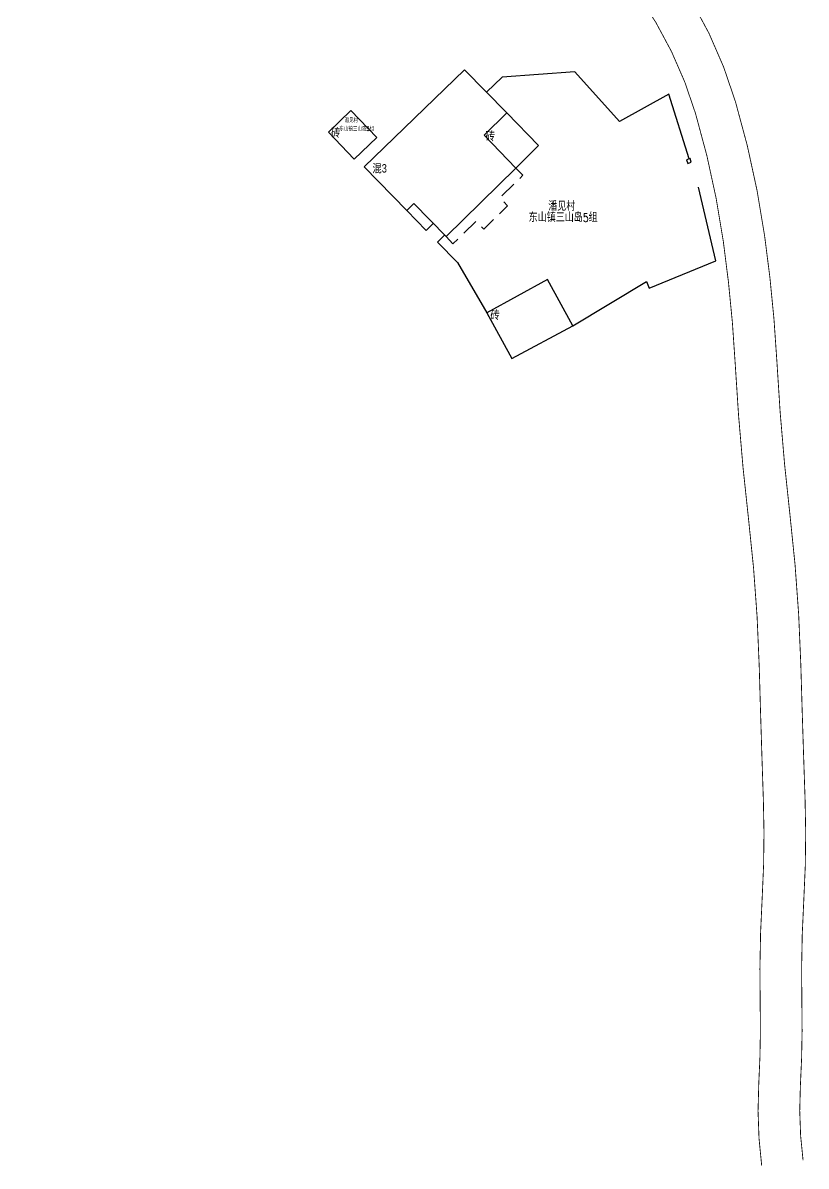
# Model space of a CAD drawing. Header units: millimetres. Extents: x 21943 to 23516, y 12107 to 14027.
# Drawn here: x 23422.9 to 23516.5, y 13265.3 to 13401.9 of the extents above; entities that cross this region are included whole.
import ezdxf
from ezdxf.enums import TextEntityAlignment as Align

# ---------------------------------------------------------------- set-up
doc = ezdxf.new("R2010")
doc.units = ezdxf.units.MM
doc.linetypes.add('X5', pattern=[3, 2, -1])
doc.linetypes.add('X6', pattern=[4, 2, -2])
for name, color, linetype in [('$TD_AUDIT_GENERATED_(2B2)', 221, 'Continuous'), ('$TD_AUDIT_GENERATED_(2B3)', 4, 'X6'), ('$TD_AUDIT_GENERATED_(2B4)', 7, 'wq'), ('$TD_AUDIT_GENERATED_(2B5)', 2, 'Continuous'), ('$TD_AUDIT_GENERATED_(2B7)', 7, 'Continuous'), ('$TD_AUDIT_GENERATED_(2BB)', 4, 'Continuous'), ('$TD_AUDIT_GENERATED_(2C2)', 7, 'Continuous')]:
    doc.layers.add(name, color=color, linetype=linetype)
doc.styles.add('HZ', font='rs.shx', dxfattribs={"width": 0.8, "bigfont": 'hztxt.shx'})
doc.styles.get("Standard").update_dxf_attribs({"font": 'arial.ttf'})
doc.linetypes.add('443', pattern='A,9.4,[169,AAA.SHX,S=1,R=0,X=0,Y=0.15],0.6', length=10)
doc.linetypes.add('wq', pattern='A,5.4,[169,AAA.SHX,S=1,R=0,X=0,Y=-1.15],0.6', length=6)

msp = doc.modelspace()

# ---------------------------------------------------------------- linework, layer by layer
at = {"layer": '$TD_AUDIT_GENERATED_(2B2)', "linetype": 'Continuous', "flags": 128}
for points in [[(23475.67, 13396.3), (23463.68, 13384.69), (23468.76, 13379.47), (23469.62, 13380.31), (23473.45, 13376.37), (23481.81, 13384.54), (23477.99, 13388.48), (23480.72, 13391.14)], [(23462.1, 13391.42), (23465.18, 13388.2), (23462.49, 13385.63), (23459.41, 13388.85)], [(23480.72, 13391.14), (23484.51, 13387.26), (23481.81, 13384.54), (23477.99, 13388.48)], [(23478.32, 13367.26), (23481.31, 13361.79), (23488.58, 13365.72), (23485.58, 13371.22)]]:
    msp.add_lwpolyline(points, close=True, dxfattribs=at)
at = {"layer": '$TD_AUDIT_GENERATED_(2B2)', "color": 6, "linetype": 'Continuous', "flags": 128}
msp.add_lwpolyline([(23502.17, 13385.55), (23502.32, 13385.1), (23502.75, 13385.24), (23502.6, 13385.68)], close=True, dxfattribs=at)
at = {"layer": '$TD_AUDIT_GENERATED_(2B3)', "color": 4, "linetype": 'X5', "flags": 128}
msp.add_lwpolyline([(23473.45, 13376.37), (23474.28, 13375.51), (23477.03, 13378.21), (23477.96, 13377.26), (23480.81, 13380.05), (23479.89, 13381), (23482.64, 13383.69), (23481.81, 13384.54)], dxfattribs=at)
at = {"layer": '$TD_AUDIT_GENERATED_(2B4)', "linetype": 'wq', "flags": 128}
for points in [[(23502.48, 13385.64), (23500.08, 13393.37), (23494.16, 13390.1), (23488.82, 13396.07), (23480.16, 13395.43), (23478.3, 13393.61)], [(23488.58, 13365.72), (23497.41, 13370.99), (23497.73, 13370.2), (23505.7, 13373.48), (23503.62, 13382.29)], [(23468.76, 13379.47), (23471.06, 13377.11), (23471.92, 13377.94)], [(23473.28, 13376.54), (23472.42, 13375.7), (23474.82, 13373.26), (23478.32, 13367.26)]]:
    msp.add_lwpolyline(points, dxfattribs=at)
at = {"layer": '$TD_AUDIT_GENERATED_(2BB)', "linetype": 'Continuous', "const_width": 0.1, "elevation": 14.23, "flags": 128}
for points in [[(23429.53, 13523.4, -0.024975), (23434.74, 13501.66, 0.011374), (23437.17, 13490.12, 0.059138), (23439.37, 13484.09, 0.02255), (23442.91, 13477.79, 0.05281), (23449.91, 13468.82), (23460.28, 13456.13), (23471.57, 13442.69), (23483.74, 13428.52), (23491.75, 13419.26), (23497.8, 13411.58, -0.102528), (23508.02, 13392.5, -0.036904), (23511.51, 13376.44, -0.021501), (23512.97, 13361.52, 0.0156), (23514.54, 13343.07, -0.022082), (23515.83, 13325.28, 0.001532), (23516.34, 13309.17, -0.023381), (23516.19, 13297.11, 0.020059), (23515.96, 13284.69, -0.019571), (23515.78, 13274.87, 0.046656), (23516.1, 13265.98, -3.038886)], [(23422.96, 13521.88), (23424.66, 13522.3, -0.02532), (23429.84, 13500.75, 0.011374), (23432.33, 13488.98, 0.059138), (23434.92, 13481.85, 0.02255), (23438.69, 13475.15, 0.051908), (23446.19, 13465.51), (23456.45, 13452.95), (23467.77, 13439.47), (23479.97, 13425.27), (23487.91, 13416.1), (23493.93, 13408.44, -0.102906), (23503.25, 13391.09, -0.036904), (23506.58, 13375.75, -0.021501), (23507.99, 13361.25, 0.0156), (23509.6, 13342.49, -0.022082), (23510.86, 13325.14, 0.001532), (23511.36, 13308.99, -0.023381), (23511.22, 13297.4, 0.020059), (23510.98, 13284.58, -0.019571), (23510.81, 13275.15, 0.046656), (23511.16, 13265.33, 0.046656)]]:
    msp.add_lwpolyline(points, format="xyb", dxfattribs=at)

# ---------------------------------------------------------------- texts
at = {"layer": '$TD_AUDIT_GENERATED_(2B5)', "linetype": '443', "width": 0.8}
for s, p in [('\\M+5D7A9', (23460.28, 13388.81)), ('\\M+5D7A9', (23478.74, 13388.41)), ('\\M+5BBEC3', (23465.52, 13384.54)), ('\\M+5D7A9', (23479.31, 13367.04))]:
    msp.add_text(s, height=1, dxfattribs=at).set_placement(p, align=Align.MIDDLE)
at = {"layer": '$TD_AUDIT_GENERATED_(2B7)', "linetype": 'Continuous', "style": 'HZ', "width": 0.8}
for height, p in [(0.5, (23462.14, 13390.32)), (1, (23487.28, 13380.09))]:
    msp.add_text('\\M+5C5CB\\M+5BCFB\\M+5B4E5', height=height, dxfattribs=at).set_placement(p, align=Align.MIDDLE)
at = {"layer": '$TD_AUDIT_GENERATED_(2C2)', "linetype": 'Continuous', "style": 'HZ', "width": 0.8}
for height, p in [(0.5, (23462.79, 13389.25)), (1, (23487.44, 13378.62))]:
    msp.add_text('\\M+5B6AB\\M+5C9BD\\M+5D5F2\\M+5C8FD\\M+5C9BD\\M+5B5BA5\\M+5D7E9', height=height, dxfattribs=at).set_placement(p, align=Align.MIDDLE_CENTER)

doc.saveas('drawing.dxf')
